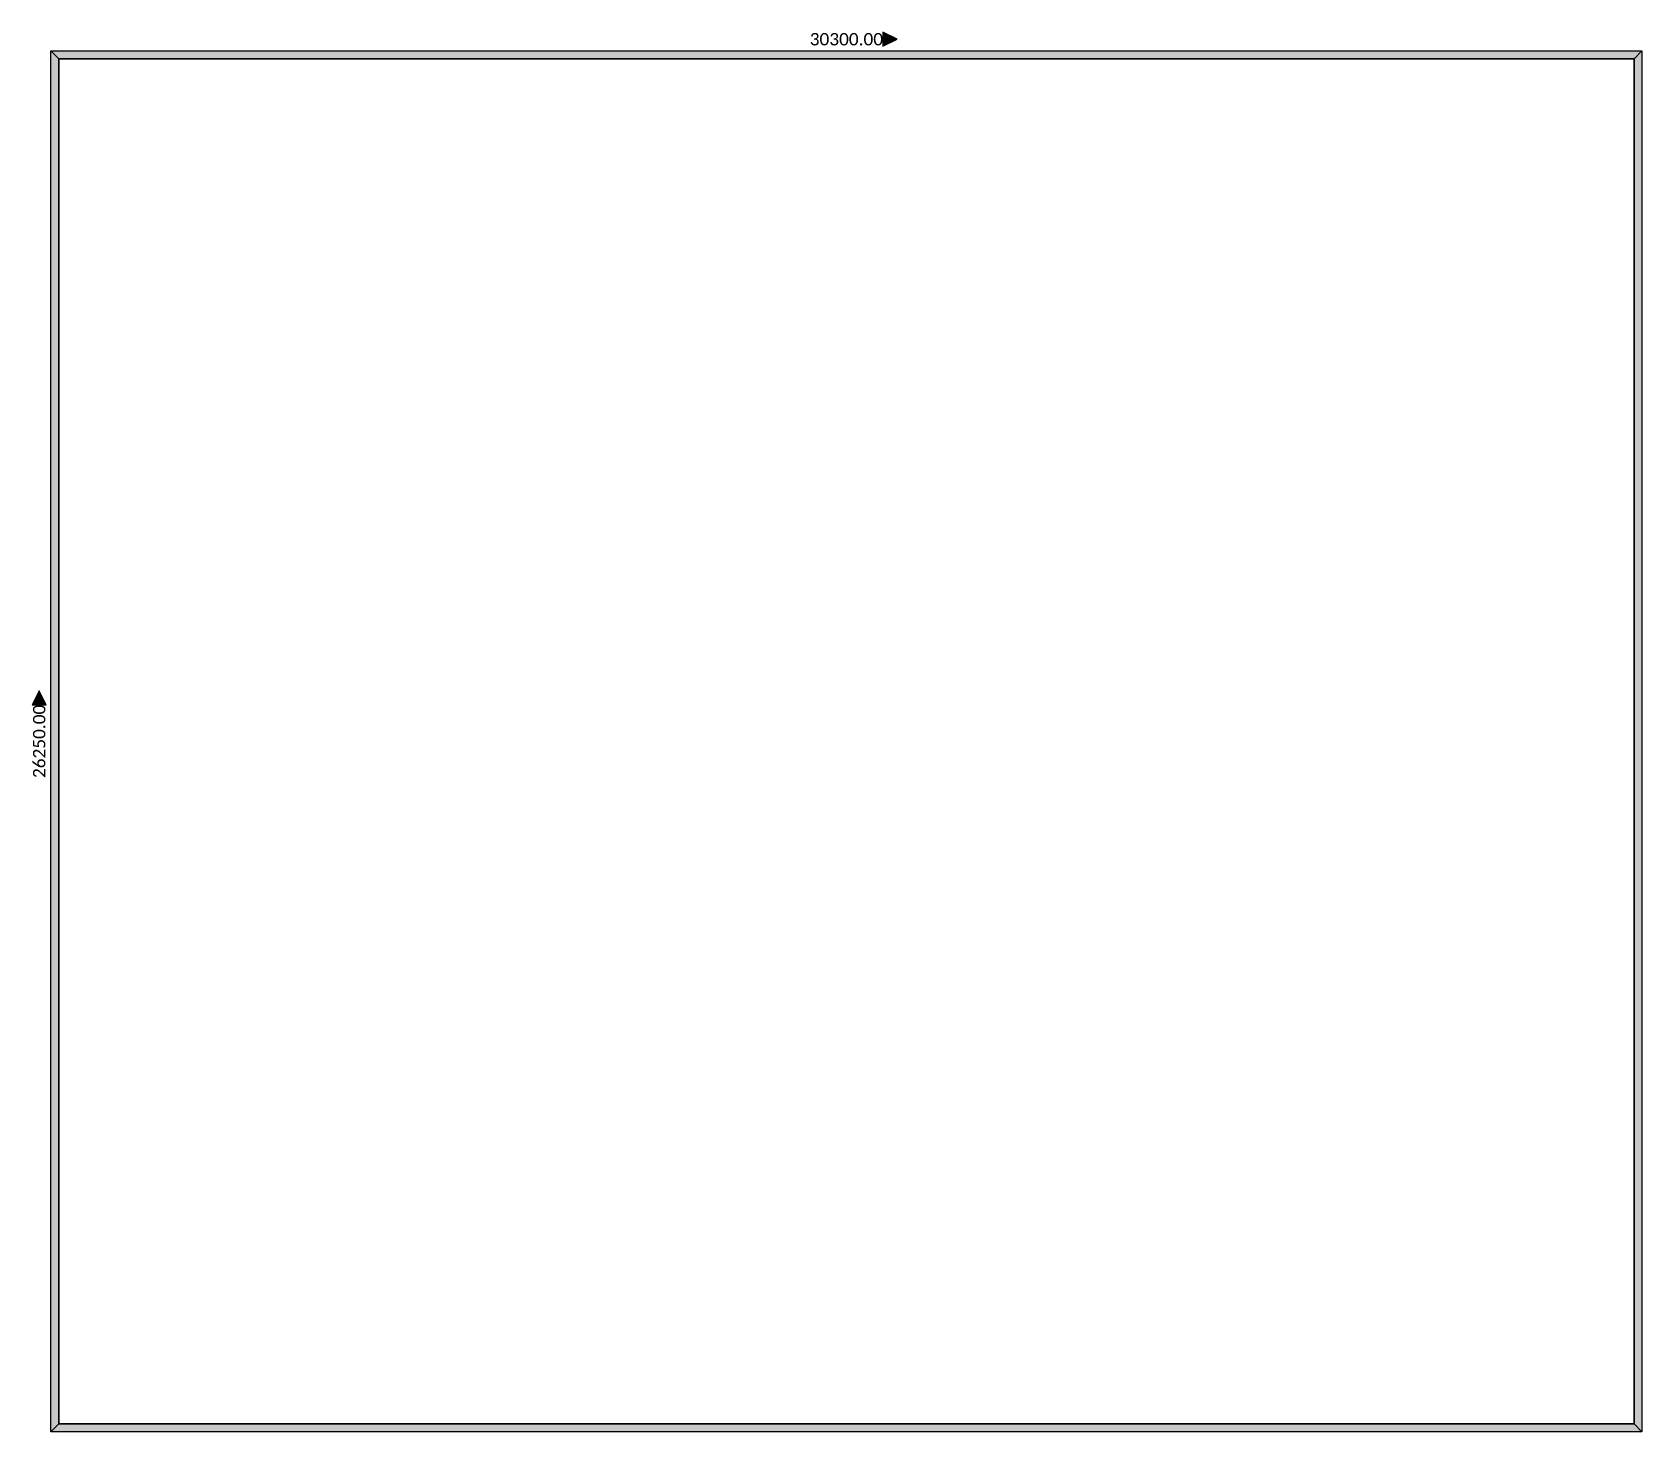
# Model space of a CAD drawing. Extents: x 90 to 31052, y 452 to 27363.
import ezdxf

# ---------------------------------------------------------------- set-up
doc = ezdxf.new("R2010")
doc.units = 0
doc.header["$MEASUREMENT"] = 0
doc.layers.add('BUILDING_ENVELOPE', color=7, linetype='CONTINUOUS')
doc.styles.get("Standard").update_dxf_attribs({"font": 'txt.shx'})

msp = doc.modelspace()

# ---------------------------------------------------------------- hatches: boundary and pattern name
at = {"layer": 'BUILDING_ENVELOPE'}
for color, points in [(252, [(16455, 27227), (16455, 27092), (16726, 27227), (16455, 27363)]), (253, [(452, 27002), (31052, 27002), (30902, 26852), (602, 26852)]), (253, [(452, 452), (452, 27002), (602, 26852), (602, 602)]), (253, [(31052, 27002), (31052, 452), (30902, 602), (30902, 26852)]), (252, [(226, 14430), (361, 14430), (226, 14701), (90, 14430)]), (253, [(31052, 452), (452, 452), (602, 602), (30902, 602)])]:
    msp.add_hatch(color=color, dxfattribs=at).paths.add_polyline_path(points)

# ---------------------------------------------------------------- linework, layer by layer
at = {"layer": 'BUILDING_ENVELOPE', "color": 7, "linetype": 'CONTINUOUS'}
for p, q in [((452, 27002), (31052, 27002)), ((452, 452), (452, 27002)), ((31052, 27002), (31052, 452)), ((602, 26852), (30902, 26852)), ((602, 602), (602, 26852)), ((30902, 26852), (30902, 602)), ((31052, 452), (452, 452)), ((30902, 602), (602, 602))]:
    msp.add_line(p, q, dxfattribs=at)
at = {"layer": 'BUILDING_ENVELOPE', "color": 252, "linetype": 'CONTINUOUS'}
for points in [[(16455, 27227), (16455, 27092), (16726, 27227), (16455, 27363)], [(226, 14430), (361, 14430), (226, 14701), (90, 14430)]]:
    msp.add_lwpolyline(points, close=True, dxfattribs=at)
at = {"layer": 'BUILDING_ENVELOPE', "color": 7, "linetype": 'CONTINUOUS'}
for points in [[(452, 27002), (31052, 27002), (30902, 26852), (602, 26852)], [(452, 452), (452, 27002), (602, 26852), (602, 602)], [(31052, 27002), (31052, 452), (30902, 602), (30902, 26852)], [(31052, 452), (452, 452), (602, 602), (30902, 602)]]:
    msp.add_lwpolyline(points, close=True, dxfattribs=at)

# ---------------------------------------------------------------- texts
at = {"layer": 'BUILDING_ENVELOPE', "insert": (15752, 27227), "char_height": 238.12, "width": 1291.22, "attachment_point": 5}
msp.add_mtext('\\C7;\\fCalibri|b0|i0|;\\H238.125;30300.00', dxfattribs=at)
at = {"layer": 'BUILDING_ENVELOPE', "insert": (226, 13727), "char_height": 238.12, "width": 1291.22, "attachment_point": 5, "rotation": 90}
msp.add_mtext('\\C7;\\fCalibri|b0|i0|;\\H238.125;26250.00', dxfattribs=at)

doc.saveas('drawing.dxf')
